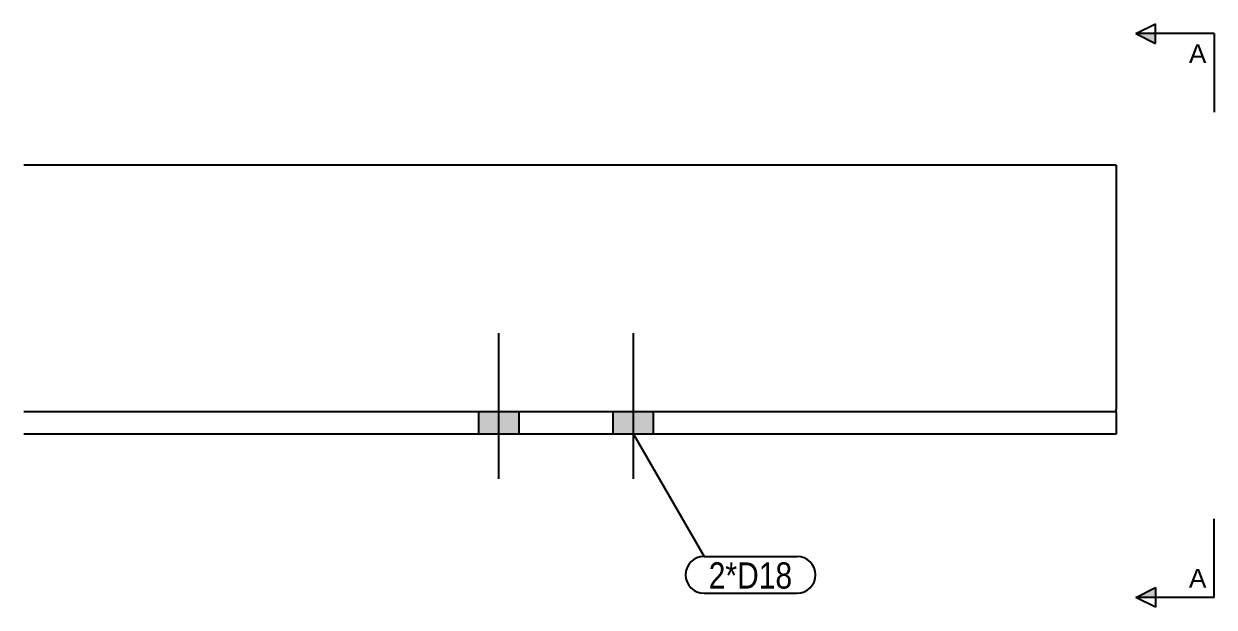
# Model space of a CAD drawing. Header units: millimetres. Extents: x 11 to 17060, y 6 to 301.
# Drawn here: x 2370 to 2902, y 11 to 271 of the extents above; entities that cross this region are included whole.
import ezdxf

# ---------------------------------------------------------------- set-up
doc = ezdxf.new("R2010")
doc.units = ezdxf.units.MM
doc.linetypes.add('DXK_LINE_DOT2', pattern=[3.9198, 1.9599, -1.9599])
doc.layers.add('STÅL', color=7, linetype='Continuous')
doc.layers.add('TEKST', color=7, linetype='Continuous')
doc.styles.add('Arial', font='ARIAL.TTF', dxfattribs={"height": 0.2})
doc.styles.add('Arial Narrow', font='ARIALN.TTF', dxfattribs={"height": 0.2})

msp = doc.modelspace()

# ---------------------------------------------------------------- hatches: boundary and pattern name
at = {"layer": 'STÅL', "linetype": 'Continuous'}
for points in [[(2591.47, 97.72), (2573.47, 97.72), (2573.47, 87.72), (2591.47, 87.72)], [(2651.47, 97.72), (2633.47, 97.72), (2633.47, 87.72), (2651.47, 87.72)]]:
    msp.add_hatch(color=3, dxfattribs=at).paths.add_polyline_path(points)
at = {"layer": 'TEKST', "linetype": 'Continuous'}
for points in [[(2875.35, 266.48), (2875.35, 262.11), (2866.6, 266.48)], [(2875.35, 19.25), (2875.35, 14.87), (2866.6, 14.87)]]:
    msp.add_hatch(color=30, dxfattribs=at).paths.add_polyline_path(points)

# ---------------------------------------------------------------- linework, layer by layer
at = {"layer": 'STÅL', "color": 2, "linetype": 'Continuous'}
for p, q in [((2857.85, 207.72), (2370.47, 207.72)), ((2857.85, 207.72), (2857.85, 207.22)), ((2857.85, 207.22), (2857.85, 98.71)), ((2857.85, 97.72), (2370.47, 97.72)), ((2857.85, 97.72), (2857.85, 98.71)), ((2857.85, 97.72), (2857.85, 97.22)), ((2857.85, 97.22), (2857.85, 87.72)), ((2857.85, 87.72), (2370.47, 87.72))]:
    msp.add_line(p, q, dxfattribs=at)
at = {"layer": 'STÅL', "color": 7, "linetype": 'DXK_LINE_DOT2'}
for p, q in [((2857.85, 207.22), (2857.85, 207.72)), ((2857.85, 207.22), (2857.85, 203.71)), ((2857.85, 97.22), (2857.85, 97.72))]:
    msp.add_line(p, q, dxfattribs=at)
at = {"layer": 'STÅL', "color": 3, "linetype": 'Continuous'}
for p, q in [((2582.47, 67.73), (2582.47, 132.73)), ((2642.47, 67.73), (2642.47, 132.73)), ((2573.47, 87.72), (2573.47, 97.72)), ((2591.47, 87.72), (2591.47, 97.72)), ((2633.47, 87.72), (2633.47, 97.72)), ((2651.47, 87.72), (2651.47, 97.72))]:
    msp.add_line(p, q, dxfattribs=at)
at = {"layer": 'TEKST', "color": 30, "linetype": 'Continuous'}
for p, q in [((2866.6, 266.48), (2875.35, 270.86)), ((2901.6, 266.48), (2866.6, 266.48)), ((2866.6, 266.48), (2875.35, 262.11)), ((2875.35, 262.11), (2875.35, 270.86)), ((2901.6, 266.48), (2901.6, 231.48)), ((2901.6, 14.87), (2901.6, 49.88)), ((2866.6, 14.87), (2875.35, 19.25)), ((2875.35, 19.25), (2875.35, 10.5)), ((2901.6, 14.87), (2866.6, 14.87)), ((2875.35, 10.5), (2866.6, 14.87))]:
    msp.add_line(p, q, dxfattribs=at)

# ---------------------------------------------------------------- wipeouts: each hides what was drawn before it
at = {"color": 0, "linetype": 'Continuous'}
for points in [[(2898.1, 253.36), (2898.1, 262.11), (2890.33, 262.11), (2890.33, 253.36)], [(2898.1, 19.25), (2898.1, 28), (2890.33, 28), (2890.33, 19.25)]]:
    msp.add_wipeout(points, dxfattribs=at).dxf.layer = 'TEKST'
at = {"color": 0}
msp.add_wipeout([(2713.37, 18.81), (2713.37, 31.06), (2676.07, 31.06), (2676.07, 18.81)], dxfattribs=at).dxf.layer = 'TEKST'

# ---------------------------------------------------------------- next in the draw order: texts
at = {"layer": 'TEKST', "color": 96, "linetype": 'Continuous', "style": 'Arial'}
for p in [(2890.33, 253.36), (2890.33, 19.25)]:
    msp.add_text('A', height=8.36, dxfattribs=at).set_placement(p)

# ---------------------------------------------------------------- next in the draw order: wipeouts: each hides what was drawn before it
at = {"color": 0}
msp.add_wipeout([(2713.37, 18.81), (2713.37, 31.06), (2676.07, 31.06), (2676.07, 18.81)], dxfattribs=at).dxf.layer = 'TEKST'

# ---------------------------------------------------------------- next in the draw order: linework, layer by layer
at = {"layer": 'TEKST', "color": 7, "linetype": 'Continuous'}
for p, q in [((2642.47, 87.72), (2673.97, 33.16)), ((2673.97, 33.16), (2715.47, 33.16)), ((2673.97, 16.71), (2715.47, 16.71))]:
    msp.add_line(p, q, dxfattribs=at)
for centre, radius, start, end in [((2673.97, 24.94), 8.23, 90, 270), ((2715.47, 24.94), 8.22, 270, 90)]:
    msp.add_arc(centre, radius, start, end, dxfattribs=at)

# ---------------------------------------------------------------- next in the draw order: texts
at = {"layer": 'TEKST', "color": 3, "style": 'Arial Narrow'}
msp.add_text('2*D18', height=11.692, dxfattribs=at).set_placement((2676.07, 18.81))

doc.saveas('drawing.dxf')
